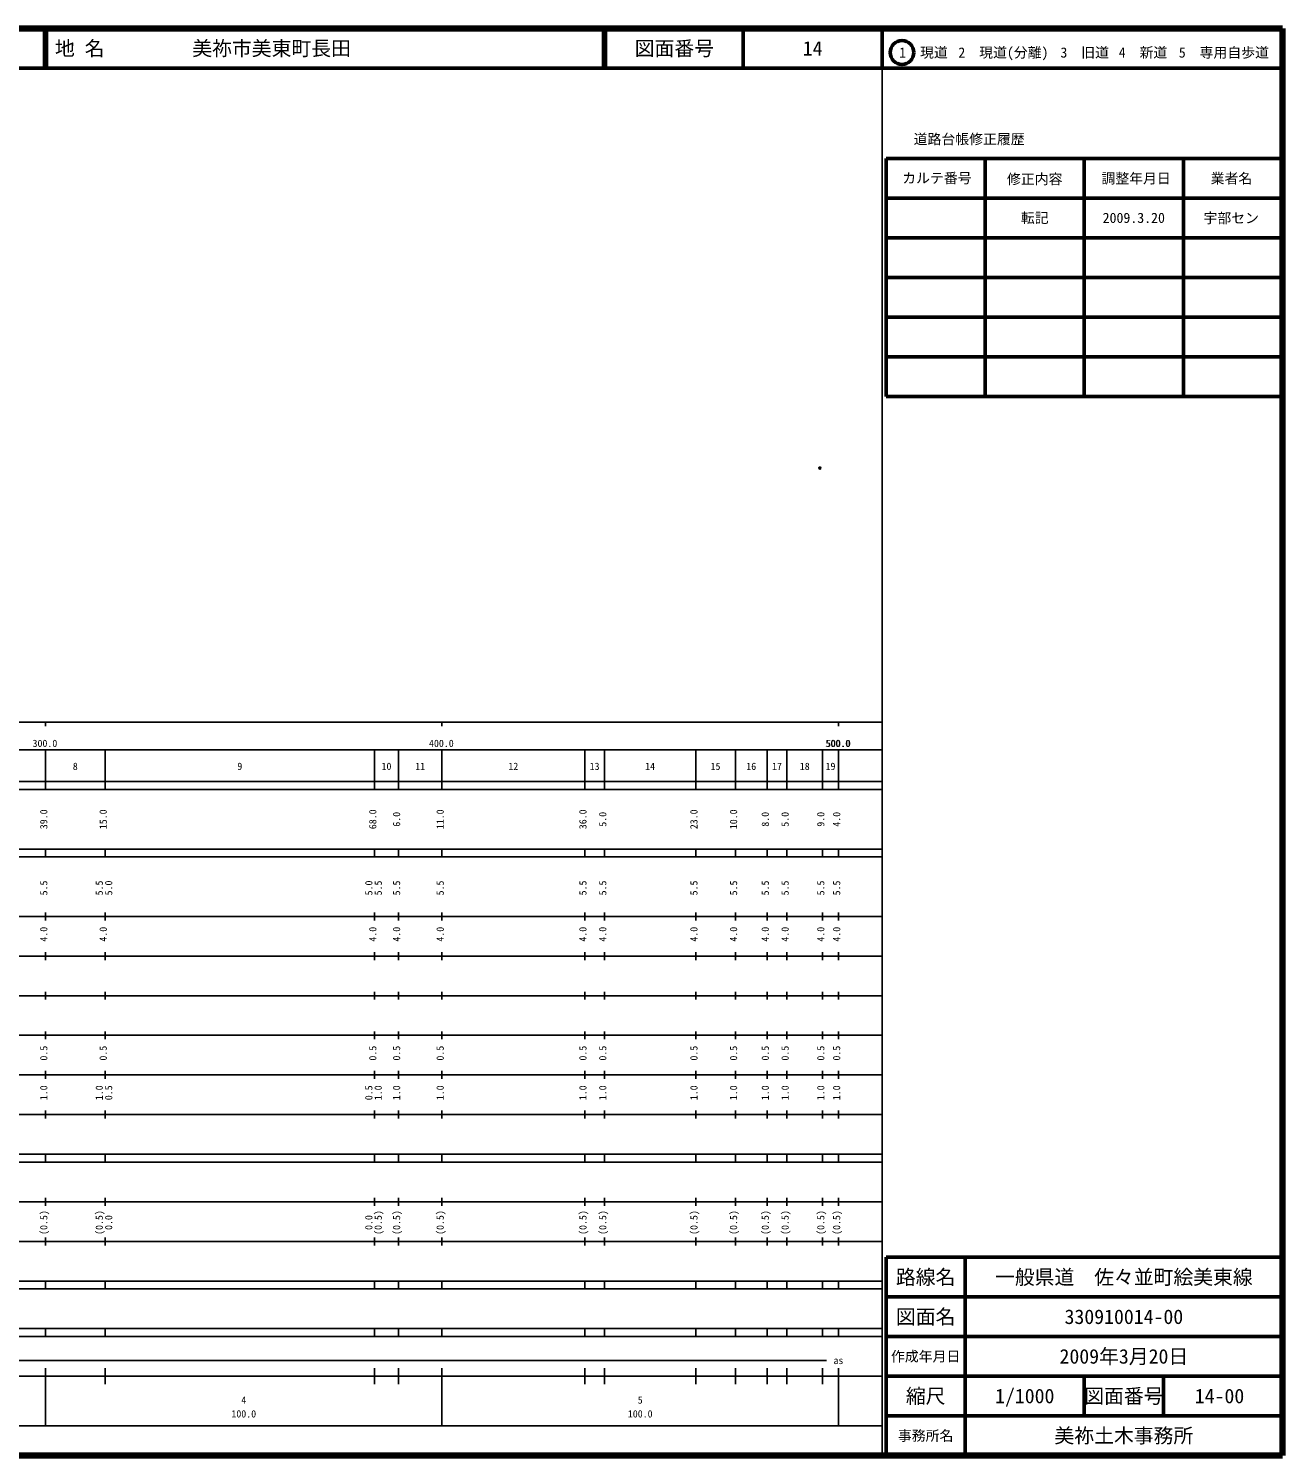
# Model space of a CAD drawing. Units: millimetres on the paper. Extents: x 40 to 680, y 20 to 380.
# Drawn here: x 363.7 to 680, y 20 to 380 of the extents above; entities that cross this region are included whole.
import ezdxf
from ezdxf.enums import TextEntityAlignment as Align

# ---------------------------------------------------------------- set-up
doc = ezdxf.new("R2010")
doc.units = ezdxf.units.MM
doc.header["$PDMODE"] = 32
doc.header["$PDSIZE"] = 0.5
doc.layers.add('M-OTRS', color=6, linetype='Continuous')
doc.layers.add('M-TTL-TXT', color=7, linetype='Continuous')
for name, color, linetype, lineweight in [('M-TTL', 2, 'Continuous', 140), ('M-TTL-BAND', 7, 'Continuous', 25), ('M-TTL-FRAM', 2, 'Continuous', 50), ('M-TTL-LINE', 7, 'Continuous', 50)]:
    doc.layers.add(name, color=color, linetype=linetype, lineweight=lineweight)
doc.styles.add('ＭＳ ゴシック', font='')
doc.styles.get('ＭＳ ゴシック').set_extended_font_data('MS Gothic')

msp = doc.modelspace()

# ---------------------------------------------------------------- linework, layer by layer
at = {"layer": 'M-OTRS'}
msp.add_point((563.339, 269.124), dxfattribs=at)
at = {"layer": 'M-TTL'}
for p, q in [((680, 380), (40, 380)), ((680, 20), (680, 380)), ((40, 20), (680, 20))]:
    msp.add_line(p, q, dxfattribs=at)
at = {"layer": 'M-TTL-BAND'}
for p, q in [((579, 20), (579, 370)), ((40, 205), (579, 205)), ((368, 205), (368, 204)), ((468, 205), (468, 204)), ((568, 205), (568, 204)), ((68, 198), (579, 198)), ((368, 188), (368, 198)), ((383, 188), (383, 198)), ((451, 188), (451, 198)), ((457, 188), (457, 198)), ((468, 188), (468, 198)), ((504, 188), (504, 198)), ((509, 188), (509, 198)), ((532, 188), (532, 198)), ((542, 188), (542, 198)), ((550, 188), (550, 198)), ((555, 188), (555, 198)), ((564, 188), (564, 198)), ((568, 188), (568, 198)), ((40, 190), (579, 190)), ((40, 188), (579, 188)), ((40, 173), (579, 173)), ((368, 171), (368, 173)), ((383, 171), (383, 173)), ((451, 171), (451, 173)), ((457, 171), (457, 173)), ((468, 171), (468, 173)), ((504, 171), (504, 173)), ((509, 171), (509, 173)), ((532, 171), (532, 173)), ((542, 171), (542, 173)), ((550, 171), (550, 173)), ((555, 171), (555, 173)), ((564, 171), (564, 173)), ((568, 171), (568, 173)), ((40, 171), (579, 171)), ((40, 156), (579, 156)), ((368, 155), (368, 157)), ((383, 155), (383, 157)), ((451, 155), (451, 157)), ((457, 155), (457, 157)), ((468, 155), (468, 157)), ((504, 155), (504, 157)), ((509, 155), (509, 157)), ((532, 155), (532, 157)), ((542, 155), (542, 157)), ((550, 155), (550, 157)), ((555, 155), (555, 157)), ((564, 155), (564, 157)), ((568, 155), (568, 157)), ((46, 146), (579, 146)), ((368, 145), (368, 147)), ((383, 145), (383, 147)), ((451, 145), (451, 147)), ((457, 145), (457, 147)), ((468, 145), (468, 147)), ((504, 145), (504, 147)), ((509, 145), (509, 147)), ((532, 145), (532, 147)), ((542, 145), (542, 147)), ((550, 145), (550, 147)), ((555, 145), (555, 147)), ((564, 145), (564, 147)), ((568, 145), (568, 147)), ((368, 135), (368, 137)), ((383, 135), (383, 137)), ((451, 135), (451, 137)), ((457, 135), (457, 137)), ((468, 135), (468, 137)), ((504, 135), (504, 137)), ((509, 135), (509, 137)), ((532, 135), (532, 137)), ((542, 135), (542, 137)), ((550, 135), (550, 137)), ((555, 135), (555, 137)), ((564, 135), (564, 137)), ((568, 135), (568, 137)), ((52, 136), (579, 136)), ((46, 126), (579, 126)), ((368, 125), (368, 127)), ((383, 125), (383, 127)), ((451, 125), (451, 127)), ((457, 125), (457, 127)), ((468, 125), (468, 127)), ((504, 125), (504, 127)), ((509, 125), (509, 127)), ((532, 125), (532, 127)), ((542, 125), (542, 127)), ((550, 125), (550, 127)), ((555, 125), (555, 127)), ((564, 125), (564, 127)), ((568, 125), (568, 127)), ((52, 116), (579, 116)), ((368, 115), (368, 117)), ((383, 115), (383, 117)), ((451, 115), (451, 117)), ((457, 115), (457, 117)), ((468, 115), (468, 117)), ((504, 115), (504, 117)), ((509, 115), (509, 117)), ((532, 115), (532, 117)), ((542, 115), (542, 117)), ((550, 115), (550, 117)), ((555, 115), (555, 117)), ((564, 115), (564, 117)), ((568, 115), (568, 117)), ((46, 106), (579, 106)), ((368, 105), (368, 107)), ((383, 105), (383, 107)), ((451, 105), (451, 107)), ((457, 105), (457, 107)), ((468, 105), (468, 107)), ((504, 105), (504, 107)), ((509, 105), (509, 107)), ((532, 105), (532, 107)), ((542, 105), (542, 107)), ((550, 105), (550, 107)), ((555, 105), (555, 107)), ((564, 105), (564, 107)), ((568, 105), (568, 107)), ((40, 96), (579, 96)), ((40, 94), (579, 94)), ((368, 94), (368, 96)), ((383, 94), (383, 96)), ((451, 94), (451, 96)), ((457, 94), (457, 96)), ((468, 94), (468, 96)), ((504, 94), (504, 96)), ((509, 94), (509, 96)), ((532, 94), (532, 96)), ((542, 94), (542, 96)), ((550, 94), (550, 96)), ((555, 94), (555, 96)), ((564, 94), (564, 96)), ((568, 94), (568, 96)), ((49, 84), (579, 84)), ((368, 83), (368, 85)), ((383, 83), (383, 85)), ((451, 83), (451, 85)), ((457, 83), (457, 85)), ((468, 83), (468, 85)), ((504, 83), (504, 85)), ((509, 83), (509, 85)), ((532, 83), (532, 85)), ((542, 83), (542, 85)), ((550, 83), (550, 85)), ((555, 83), (555, 85)), ((564, 83), (564, 85)), ((568, 83), (568, 85)), ((40, 74), (579, 74)), ((368, 73), (368, 75)), ((383, 73), (383, 75)), ((451, 73), (451, 75)), ((457, 73), (457, 75)), ((468, 73), (468, 75)), ((504, 73), (504, 75)), ((509, 73), (509, 75)), ((532, 73), (532, 75)), ((542, 73), (542, 75)), ((550, 73), (550, 75)), ((555, 73), (555, 75)), ((564, 73), (564, 75)), ((568, 73), (568, 75)), ((40, 64), (579, 64)), ((40, 62), (579, 62)), ((368, 62), (368, 64)), ((383, 62), (383, 64)), ((451, 62), (451, 64)), ((457, 62), (457, 64)), ((468, 62), (468, 64)), ((504, 62), (504, 64)), ((509, 62), (509, 64)), ((532, 62), (532, 64)), ((542, 62), (542, 64)), ((550, 62), (550, 64)), ((555, 62), (555, 64)), ((564, 62), (564, 64)), ((568, 62), (568, 64)), ((40, 52), (579, 52)), ((368, 50), (368, 52)), ((383, 50), (383, 52)), ((451, 50), (451, 52)), ((457, 50), (457, 52)), ((468, 50), (468, 52)), ((504, 50), (504, 52)), ((509, 50), (509, 52)), ((532, 50), (532, 52)), ((542, 50), (542, 52)), ((550, 50), (550, 52)), ((555, 50), (555, 52)), ((564, 50), (564, 52)), ((568, 50), (568, 52)), ((40, 50), (579, 50)), ((71, 44), (565, 44)), ((40, 40), (579, 40)), ((368, 27.5), (368, 42)), ((383, 38), (383, 42)), ((451, 38), (451, 42)), ((457, 38), (457, 42)), ((468, 27.5), (468, 42)), ((504, 38), (504, 42)), ((509, 38), (509, 42)), ((532, 38), (532, 42)), ((542, 38), (542, 42)), ((550, 38), (550, 42)), ((555, 38), (555, 42)), ((564, 38), (564, 42)), ((568, 27.5), (568, 42)), ((68, 27.5), (579, 27.5))]:
    msp.add_line(p, q, dxfattribs=at)
at = {"layer": 'M-TTL-FRAM'}
for p, q in [((580, 347.197), (580, 287.197)), ((580, 347.197), (680, 347.197)), ((580, 287.197), (680, 287.197)), ((680, 70), (580, 70)), ((580, 70), (580, 20))]:
    msp.add_line(p, q, dxfattribs=at)
at = {"layer": 'M-TTL-LINE'}
for p, q in [((367.75, 380), (367.75, 370)), ((368.25, 380), (368.25, 370)), ((508.747, 380), (508.747, 370)), ((509.247, 380), (509.247, 370)), ((543.997, 380), (543.997, 370)), ((579, 380), (579, 370)), ((40, 370), (680, 370)), ((605, 347.197), (605, 287.197)), ((630, 347.197), (630, 287.197)), ((655, 347.197), (655, 287.197)), ((580, 337.197), (680, 337.197)), ((580, 327.197), (680, 327.197)), ((580, 317.197), (680, 317.197)), ((580, 307.197), (680, 307.197)), ((580, 297.197), (680, 297.197)), ((600, 70), (600, 20)), ((680, 60), (580, 60)), ((680, 50), (580, 50)), ((680, 40), (580, 40)), ((630, 40), (630, 30)), ((650, 40), (650, 30)), ((680, 30), (580, 30))]:
    msp.add_line(p, q, dxfattribs=at)
msp.add_circle((584.031, 373.958), 3, dxfattribs=at)

# ---------------------------------------------------------------- texts
at = {"layer": 'M-TTL-BAND', "style": 'ＭＳ ゴシック'}
for s, p in [('300.0', (367.844, 198.195)), ('400.0', (467.844, 198.195)), ('500.0', (567.844, 198.195)), ('500.0', (568, 198.195)), ('8', (375.5, 192.405)), ('9', (417, 192.405)), ('10', (454, 192.405)), ('11', (462.5, 192.405)), ('12', (486, 192.405)), ('13', (506.5, 192.405)), ('14', (520.5, 192.405)), ('15', (537, 192.405)), ('16', (546, 192.405)), ('17', (552.5, 192.405)), ('18', (559.5, 192.405)), ('19', (566, 192.405)), ('as', (568, 42.5)), ('4', (418, 32.523)), ('5', (518, 32.523)), ('100.0', (418, 29.033)), ('100.0', (518, 29.033))]:
    msp.add_text(s, height=1.833, dxfattribs=at).set_placement(p, align=Align.BOTTOM_CENTER)
for s, p in [('39.0', (369, 180.5)), ('15.0', (384, 180.5)), ('68.0', (452, 180.5)), ('6.0', (458, 180.5)), ('11.0', (469, 180.5)), ('36.0', (505, 180.5)), ('5.0', (510, 180.5)), ('23.0', (533, 180.5)), ('10.0', (543, 180.5)), ('8.0', (551, 180.5)), ('5.0', (556, 180.5)), ('9.0', (565, 180.5)), ('4.0', (569, 180.5)), ('5.5', (369, 163.174)), ('5.5', (383, 163.174)), ('5.0', (385.37, 163.174)), ('5.0', (451, 163.174)), ('5.5', (453.37, 163.174)), ('5.5', (458, 163.174)), ('5.5', (469, 163.174)), ('5.5', (505, 163.174)), ('5.5', (510, 163.174)), ('5.5', (533, 163.174)), ('5.5', (543, 163.174)), ('5.5', (551, 163.174)), ('5.5', (556, 163.174)), ('5.5', (565, 163.174)), ('5.5', (569, 163.174)), ('4.0', (369, 151.5)), ('4.0', (384, 151.5)), ('4.0', (452, 151.5)), ('4.0', (458, 151.5)), ('4.0', (469, 151.5)), ('4.0', (505, 151.5)), ('4.0', (510, 151.5)), ('4.0', (533, 151.5)), ('4.0', (543, 151.5)), ('4.0', (551, 151.5)), ('4.0', (556, 151.5)), ('4.0', (565, 151.5)), ('4.0', (569, 151.5)), ('0.5', (369, 121.5)), ('0.5', (384, 121.5)), ('0.5', (452, 121.5)), ('0.5', (458, 121.5)), ('0.5', (469, 121.5)), ('0.5', (505, 121.5)), ('0.5', (510, 121.5)), ('0.5', (533, 121.5)), ('0.5', (543, 121.5)), ('0.5', (551, 121.5)), ('0.5', (556, 121.5)), ('0.5', (565, 121.5)), ('0.5', (569, 121.5)), ('1.0', (369, 111.5)), ('1.0', (383, 111.5)), ('0.5', (385.37, 111.5)), ('0.5', (451, 111.5)), ('1.0', (453.37, 111.5)), ('1.0', (458, 111.5)), ('1.0', (469, 111.5)), ('1.0', (505, 111.5)), ('1.0', (510, 111.5)), ('1.0', (533, 111.5)), ('1.0', (543, 111.5)), ('1.0', (551, 111.5)), ('1.0', (556, 111.5)), ('1.0', (565, 111.5)), ('1.0', (569, 111.5)), ('(0.5)', (369, 78.764)), ('(0.5)', (383, 78.764)), ('0.0', (385.37, 78.764)), ('0.0', (451, 78.764)), ('(0.5)', (453.37, 78.764)), ('(0.5)', (458, 78.764)), ('(0.5)', (469, 78.764)), ('(0.5)', (505, 78.764)), ('(0.5)', (510, 78.764)), ('(0.5)', (533, 78.764)), ('(0.5)', (543, 78.764)), ('(0.5)', (551, 78.764)), ('(0.5)', (556, 78.764)), ('(0.5)', (565, 78.764)), ('(0.5)', (569, 78.764))]:
    msp.add_text(s, height=1.833, rotation=90, dxfattribs=at).set_placement(p, align=Align.BOTTOM_CENTER)
at = {"layer": 'M-TTL-TXT', "style": 'ＭＳ ゴシック'}
for s, p in [('地 名', (370.38, 375)), ('美祢市美東町長田', (405.024, 375))]:
    msp.add_text(s, height=3.666, dxfattribs=at).set_placement(p, align=Align.MIDDLE_LEFT)
for s, height, p in [('図面番号', 3.666, (526.622, 375)), ('14', 3.666, (561.497, 375)), ('1\u3000現道', 2.566, (589.448, 373.958)), ('2\u3000現道(分離)', 2.566, (609.619, 373.958)), ('3\u3000旧道', 2.566, (630.121, 373.958)), ('4\u3000新道', 2.566, (644.824, 373.958)), ('5\u3000専用自歩道', 2.566, (665.228, 373.958)), ('道路台帳修正履歴', 2.566, (600.968, 352.113)), ('カルテ番号', 2.566, (592.839, 342.277)), ('修正内容', 2.566, (617.509, 342.023)), ('調整年月日', 2.566, (643.089, 342.197)), ('業者名', 2.566, (667.134, 342.197)), ('転記', 2.566, (617.5, 332.245)), ('2009.3.20', 2.566, (642.5, 332.245)), ('宇部セン', 2.566, (667.077, 332.189)), ('路線名', 3.666, (590, 65)), ('路線名', 3.666, (590, 65)), ('一般県道\u3000佐々並町絵美東線', 3.666, (640, 65)), ('図面名', 3.666, (590, 55)), ('図面名', 3.666, (590, 55)), ('330910014-00', 3.666, (640, 55)), ('2009年3月20日', 3.666, (640, 45)), ('作成年月日', 2.566, (590, 45)), ('作成年月日', 2.566, (590, 45)), ('縮尺', 3.666, (590, 35)), ('縮尺', 3.666, (590, 35)), ('1/1000', 3.666, (615, 35)), ('図面番号', 3.666, (640, 35)), ('図面番号', 3.666, (640, 35)), ('14-00', 3.666, (664.125, 35)), ('事務所名', 2.566, (590, 25)), ('事務所名', 2.566, (590, 25)), ('美祢土木事務所', 3.666, (640, 25))]:
    msp.add_text(s, height=height, dxfattribs=at).set_placement(p, align=Align.MIDDLE_CENTER)

doc.saveas('drawing.dxf')
